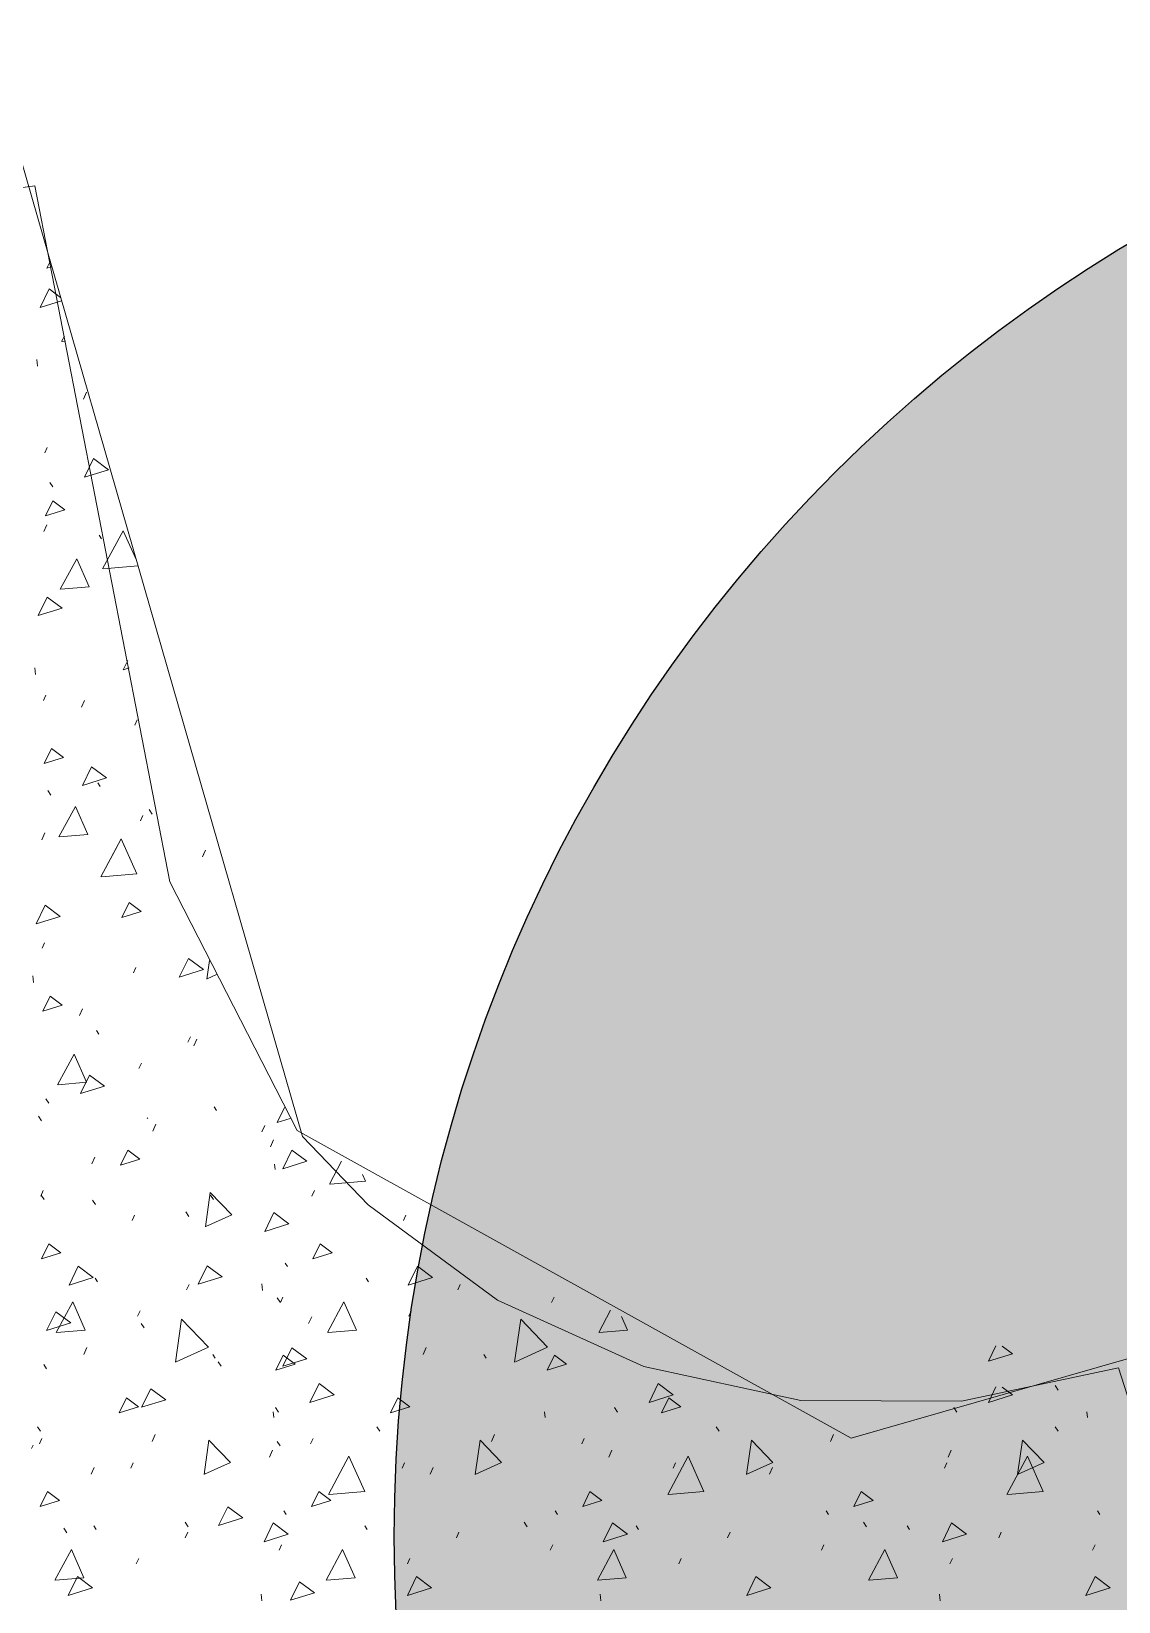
# Model space of a CAD drawing. Header units: metres. Extents: x -703672 to 3951284, y -4124475 to 4104628.
# Drawn here: x 327540.8 to 327553.62, y 4104399.75 to 4104418.26 of the extents above; entities that cross this region are included whole.
import ezdxf

# ---------------------------------------------------------------- set-up
doc = ezdxf.new("R2010")
doc.units = ezdxf.units.M
doc.header["$MEASUREMENT"] = 0
for name, color, linetype, lineweight in [('C-ANNO-TEXT', 7, 'Continuous', 25), ('V-ANNO-PATT', 9, 'Continuous', 0), ('V-ROAD-ASPH', 9, 'Continuous', 0), ('V-SITE-WALK', 7, 'Continuous', 0)]:
    doc.layers.add(name, color=color, linetype=linetype, lineweight=lineweight)

msp = doc.modelspace()

# ---------------------------------------------------------------- hatches: boundary and pattern name
at = {"layer": 'C-ANNO-TEXT', "lineweight": -2, "ltscale": 0.6}
h = msp.add_hatch(color=2, dxfattribs=at)
h.dxf.hatch_style = 1
h.paths.add_polyline_path([(327545.0776001014, 4104400.517321105, 1), (327580.5584116965, 4104400.517321105, 1)])

# ---------------------------------------------------------------- linework, layer by layer
at = {"layer": 'C-ANNO-TEXT', "color": 0, "lineweight": -2, "ltscale": 0.6}
msp.add_circle((327562.818005899, 4104400.517321105), 17.74040579756475, dxfattribs=at)
at = {"layer": 'V-ANNO-PATT'}
for p, q in [((327540.8630491593, 4104414.390481499, 9.297312268041523), (327540.8714381933, 4104414.311508516, 9.309806750907804)), ((327541.4133039408, 4104413.924649624, 9.391798881171034), (327541.4492773361, 4104414.003721447, 9.381130624226572)), ((327540.9580437131, 4104413.289837804, 9.075549291764716), (327540.9867573001, 4104413.353390713, 9.069294875538574)), ((327541.0177758154, 4104412.94188571, 9.526532842324244), (327541.0530094369, 4104412.889204108, 9.536097922069544)), ((327540.9468467773, 4104412.363376488, 9.612564998748326), (327540.9829200866, 4104412.442448311, 9.601900889104783)), ((327541.5974281041, 4104412.320417624, 9.219920098605947), (327541.6255703746, 4104412.278075498, 9.226235684602898)), ((327540.839897587, 4104410.757823132, 9.855064254244333), (327540.8482866209, 4104410.678850149, 9.867558737110613)), ((327540.9422915797, 4104410.370137739, 9.422124904446733), (327540.9710051666, 4104410.433690648, 9.415870488220591)), ((327541.3901523685, 4104410.291991257, 9.949550867373844), (327541.4261257638, 4104410.371063079, 9.938882610429374)), ((327542.0193775222, 4104410.080892563, 9.505484348759396), (327542.0481710266, 4104410.144445471, 9.499233564846158)), ((327541.5816759708, 4104409.400717558, 9.566495711287963), (327541.6098182413, 4104409.358375432, 9.572811297284915)), ((327540.9946242431, 4104409.309227343, 10.08428482852705), (327541.0298578645, 4104409.256545741, 10.09384990827235)), ((327542.0842595033, 4104408.953066757, 9.642585552713093), (327542.1130525792, 4104409.016540225, 9.636344198658982)), ((327542.1883714353, 4104409.085849443, 10.16819189238986), (327542.2235051428, 4104409.033167842, 10.17775282483424)), ((327540.9236952051, 4104408.73071812, 10.17031698495114), (327540.9597685143, 4104408.809789944, 10.15965287530759)), ((327542.8161781461, 4104408.528887294, 10.27991367729557), (327542.8522508255, 4104408.607860276, 10.26926474333798)), ((327540.9265394463, 4104407.450437673, 9.76870051712875), (327540.9552530333, 4104407.513990582, 9.762446100902608)), ((327540.8167460147, 4104407.125164764, 10.41281624044714), (327540.8251350487, 4104407.046191781, 10.42531072331342)), ((327542.0036253888, 4104407.161192498, 9.852059961441412), (327542.0324188932, 4104407.224745406, 9.845809177528174)), ((327541.3670007962, 4104406.659332889, 10.50730285357665), (327541.4029741915, 4104406.738404712, 10.49663459663218)), ((327541.5659238374, 4104406.481017492, 9.91307132396998), (327541.5940661079, 4104406.438675366, 9.919386909966931)), ((327542.6450241575, 4104406.342948798, 9.978540231047766), (327542.6738172335, 4104406.406422266, 9.972298876993655)), ((327542.7132459967, 4104406.299457257, 10.6185336466643), (327542.749319306, 4104406.378529079, 10.60786953702076)), ((327542.06850737, 4104406.033366692, 9.98916116539511), (327542.0973004459, 4104406.096840159, 9.982919811340999)), ((327540.9714726708, 4104405.676568975, 10.64203681472986), (327541.0067062923, 4104405.623887373, 10.65160189447516)), ((327540.8822893237, 4104405.470033798, 10.69437772176767), (327540.917641364, 4104405.416985971, 10.70048520143897)), ((327542.165219863, 4104405.453191075, 10.72594387859266), (327542.1722992601, 4104405.4425758, 10.72787039422841)), ((327542.9532358, 4104405.581902716, 10.08307336034687), (327542.9813780706, 4104405.539560591, 10.08938894634382)), ((327542.2325822616, 4104405.297056082, 10.74668041149195), (327542.2683735377, 4104405.376578058, 10.73985327842811)), ((327543.5166594145, 4104405.286873934, 10.80762044737834), (327543.5502351964, 4104405.360380524, 10.79770861684868)), ((327543.6169336792, 4104405.11243372, 10.80101342190767), (327543.65272521, 4104405.192055224, 10.79417657620549)), ((327541.5125368763, 4104404.909199832, 10.76567389198415), (327541.5483281524, 4104404.988721808, 10.75884675892031)), ((327543.6670039728, 4104404.90514368, 10.19601360319745), (327543.6737741831, 4104404.841670213, 10.2038713364921)), ((327540.910787313, 4104404.530737607, 10.11527612981077), (327540.9395009, 4104404.594290516, 10.10902171358462)), ((327544.107487187, 4104404.530737607, 10.2605686458149), (327544.1362007741, 4104404.594290516, 10.25431422958876)), ((327542.620807855, 4104404.343588575, 10.84997242917018), (327542.6561598953, 4104404.290540747, 10.85607990884147)), ((327541.9878732554, 4104404.241492432, 10.19863557412343), (327542.01666676, 4104404.30504534, 10.19238479021019)), ((327545.1845731295, 4104404.241492432, 10.34392809012756), (327545.213366634, 4104404.30504534, 10.33767730621432)), ((327543.7918671043, 4104403.740854393, 10.34017824410655), (327543.8200892922, 4104403.698512268, 10.34649746241639)), ((327541.550171704, 4104403.561317427, 10.259646936652), (327541.5783139745, 4104403.518975302, 10.26596252264895)), ((327542.6292720242, 4104403.423248732, 10.32511584372978), (327542.6580651001, 4104403.4867222, 10.31887448967567)), ((327543.5160294814, 4104403.495719086, 10.95624787724358), (327543.5247229114, 4104403.41619711, 10.96424159151749)), ((327544.746871578, 4104403.561317427, 10.40493945265613), (327544.7750138486, 4104403.518975302, 10.41125503865307)), ((327545.8259718983, 4104403.423248732, 10.47040835973391), (327545.8547649742, 4104403.4867222, 10.4641670056798)), ((327543.7355740654, 4104403.275885425, 10.39292666302495), (327543.7643675698, 4104403.339438334, 10.38667587911171)), ((327546.9322739394, 4104403.275885425, 10.53821917902908), (327546.9610674438, 4104403.339438334, 10.53196839511584)), ((327542.0527552367, 4104403.113666626, 10.33573677807713), (327542.0815483125, 4104403.177140093, 10.32949542402302)), ((327544.0683387499, 4104403.026648902, 11.01653895781985), (327544.1040303151, 4104403.106270406, 11.00969949058686)), ((327545.2494551107, 4104403.113666626, 10.48102929408126), (327545.2782481866, 4104403.177140093, 10.47478794002715)), ((327541.4180222162, 4104402.664271533, 10.98242424297296), (327541.453813747, 4104402.743893037, 10.97558739727078)), ((327542.9374836668, 4104402.662202651, 10.42964897302889), (327542.9656259372, 4104402.619860526, 10.43596455902583)), ((327545.4166474952, 4104402.664271533, 11.08728547533882), (327545.452439026, 4104402.743893037, 11.08044862963663)), ((327546.1341835408, 4104402.662202651, 10.57494148903302), (327546.1623258113, 4104402.619860526, 10.58125707502997)), ((327552.8688039017, 4104402.295935685, 11.36593001569427), (327552.904155942, 4104402.242887858, 11.37203749536556)), ((327543.6512518394, 4104401.985443614, 10.54258921587947), (327543.6580220496, 4104401.921970147, 10.55044694917412)), ((327543.6763400926, 4104402.037053138, 11.10289823678013), (327543.7117920985, 4104401.984005311, 11.10900833798223)), ((327546.8479517135, 4104401.985443614, 10.68788173188359), (327546.8547219237, 4104401.921970147, 10.69573946517825)), ((327547.6749653716, 4104402.037053138, 11.20775946914598), (327547.7104173775, 4104401.984005311, 11.21386957034809)), ((327551.6735906506, 4104402.037053138, 11.31262070151185), (327551.7090426565, 4104401.984005311, 11.31873080271394)), ((327553.2413514616, 4104401.985443614, 10.97846676389186), (327553.2481216718, 4104401.921970147, 10.98632449718651)), ((327540.8729280647, 4104401.81212239, 11.0513463185967), (327540.908280105, 4104401.759074562, 11.05745379826799)), ((327544.8715533437, 4104401.81212239, 11.15620755096256), (327544.906905384, 4104401.759074562, 11.16231503063385)), ((327548.8701786227, 4104401.81212239, 11.26106878332841), (327548.905530663, 4104401.759074562, 11.26717626299971)), ((327552.8688039017, 4104401.81212239, 11.36593001569427), (327552.904155942, 4104401.759074562, 11.37203749536556)), ((327540.8950351796, 4104401.611037542, 10.46185174249278), (327540.9237487665, 4104401.674590451, 10.45559732626664)), ((327542.2232210026, 4104401.639144673, 11.10364900832098), (327542.2590122787, 4104401.718666649, 11.09682187525713)), ((327544.0917350537, 4104401.611037542, 10.60714425849692), (327544.1204486406, 4104401.674590451, 10.60088984227077)), ((327546.2218462816, 4104401.639144673, 11.20851024068683), (327546.2576375577, 4104401.718666649, 11.20168310762299)), ((327547.2884349278, 4104401.611037542, 10.75243677450105), (327547.3171485146, 4104401.674590451, 10.74618235827491)), ((327550.2204715605, 4104401.639144673, 11.31337147305269), (327550.2562628367, 4104401.718666649, 11.30654433998885)), ((327541.9721211221, 4104401.321792366, 10.54521118680545), (327542.0009146265, 4104401.385345275, 10.53896040289221)), ((327543.6075724202, 4104401.45452231, 11.1579820187367), (327543.643363951, 4104401.534143814, 11.15114517303451)), ((327545.1688209961, 4104401.321792366, 10.69050370280958), (327545.1976145006, 4104401.385345275, 10.68425291889634)), ((327547.6061976991, 4104401.45452231, 11.26284325110255), (327547.64198923, 4104401.534143814, 11.25600640540037)), ((327548.3655208701, 4104401.321792366, 10.83579621881371), (327548.3943143746, 4104401.385345275, 10.82954543490047)), ((327551.5622207442, 4104401.321792366, 10.98108873481784), (327551.5910142487, 4104401.385345275, 10.9748379509046)), ((327551.6048229781, 4104401.45452231, 11.36770448346841), (327551.640614509, 4104401.534143814, 11.36086763776623)), ((327541.5031756172, 4104401.251288422, 11.12264248881318), (327541.5389668934, 4104401.330810398, 11.11581535574933)), ((327545.5018008962, 4104401.251288422, 11.22750372117903), (327545.5375921724, 4104401.330810398, 11.2206765881152)), ((327549.5004261752, 4104401.251288422, 11.3323649535449), (327549.5362174514, 4104401.330810398, 11.32553782048105)), ((327543.7761149709, 4104400.821154328, 10.68675385678857), (327543.804337159, 4104400.778812203, 10.69307307509841)), ((327546.9728148449, 4104400.821154328, 10.8320463727927), (327547.001037033, 4104400.778812203, 10.83836559110254)), ((327550.1695147189, 4104400.821154328, 10.97733888879683), (327550.197736907, 4104400.778812203, 10.98365810710668)), ((327553.366214593, 4104400.821154328, 11.12263140480096), (327553.3944367811, 4104400.778812203, 11.1289506231108)), ((327541.5344195706, 4104400.641617361, 10.60622254933401), (327541.5625618412, 4104400.599275236, 10.61253813533096)), ((327542.6114465959, 4104400.685677165, 11.20694102599921), (327542.6467986363, 4104400.632629338, 11.2130485056705)), ((327544.7311194447, 4104400.641617361, 10.75151506533815), (327544.7592617152, 4104400.599275236, 10.75783065133509)), ((327546.6100718749, 4104400.685677165, 11.31180225836506), (327546.6454239153, 4104400.632629338, 11.31790973803636)), ((327547.9278193188, 4104400.641617361, 10.89680758134227), (327547.9559615893, 4104400.599275236, 10.90312316733922)), ((327550.6086971539, 4104400.685677165, 11.41666349073093), (327550.6440491943, 4104400.632629338, 11.42277097040222)), ((327551.1245191928, 4104400.641617361, 11.04210009734641), (327551.1526614634, 4104400.599275236, 11.04841568334335)), ((327542.6135198908, 4104400.503548667, 10.6716914564118), (327542.6423129667, 4104400.567022135, 10.66545010235769)), ((327545.8102197649, 4104400.503548667, 10.81698397241593), (327545.8390128408, 4104400.567022135, 10.81074261836181)), ((327549.0069196389, 4104400.503548667, 10.96227648842006), (327549.0357127148, 4104400.567022135, 10.95603513436595)), ((327552.203619513, 4104400.503548667, 11.10756900442419), (327552.2324125888, 4104400.567022135, 11.10132765037008)), ((327542.0370031032, 4104400.193966561, 10.68231239075914), (327542.0657961791, 4104400.257440028, 10.67607103670503)), ((327543.7198219319, 4104400.356185359, 10.73950227570697), (327543.7486154364, 4104400.419738268, 10.73325149179373)), ((327545.2337029773, 4104400.193966561, 10.82760490676328), (327545.2624960532, 4104400.257440028, 10.82136355270917)), ((327546.916521806, 4104400.356185359, 10.8847947917111), (327546.9453153104, 4104400.419738268, 10.87854400779786)), ((327548.4304028513, 4104400.193966561, 10.9728974227674), (327548.4591959272, 4104400.257440028, 10.96665606871329)), ((327550.11322168, 4104400.356185359, 11.03008730771523), (327550.1420151845, 4104400.419738268, 11.02383652380199)), ((327551.6271027254, 4104400.193966561, 11.11818993877154), (327551.6558958013, 4104400.257440028, 11.11194858471742)), ((327553.3099215541, 4104400.356185359, 11.17537982371936), (327553.3387150585, 4104400.419738268, 11.16912903980612)), ((327543.5066682223, 4104399.837807676, 11.3132164740726), (327543.5153616524, 4104399.7582857, 11.32121018834651)), ((327547.5052935013, 4104399.837807676, 11.41807770643846), (327547.5139869314, 4104399.7582857, 11.42607142071238)), ((327551.5039187803, 4104399.837807676, 11.52293893880432), (327551.5126122104, 4104399.7582857, 11.53093265307823))]:
    msp.add_line(p, q, dxfattribs=at)
at = {"layer": 'V-ANNO-PATT', "linetype": 'Continuous'}
for p, q in [((327540.8630491593, 4104414.390481499, 9.297312268041523), (327540.8714381933, 4104414.311508516, 9.309806750907804)), ((327541.4133039408, 4104413.924649624, 9.391798881171034), (327541.4492773361, 4104414.003721447, 9.381130624226572)), ((327541.0177758154, 4104412.94188571, 9.526532842324244), (327541.0530094369, 4104412.889204108, 9.536097922069544)), ((327540.9468467773, 4104412.363376488, 9.612564998748326), (327540.9829200866, 4104412.442448311, 9.601900889104783)), ((327540.839897587, 4104410.757823132, 9.855064254244333), (327540.8482866209, 4104410.678850149, 9.867558737110613)), ((327541.3901523685, 4104410.291991257, 9.949550867373844), (327541.4261257638, 4104410.371063079, 9.938882610429374)), ((327540.9946242431, 4104409.309227343, 10.08428482852705), (327541.0298578645, 4104409.256545741, 10.09384990827235)), ((327542.1883714353, 4104409.085849443, 10.16819189238986), (327542.2235051428, 4104409.033167842, 10.17775282483424)), ((327540.9236952051, 4104408.73071812, 10.17031698495114), (327540.9597685143, 4104408.809789944, 10.15965287530759)), ((327542.8287161716, 4104408.556336468, 10.27621235519634), (327542.8522508255, 4104408.607860276, 10.26926474333798)), ((327542.8161781461, 4104408.528887294, 10.27991367729557), (327542.8287161716, 4104408.556336468, 10.27621235519634)), ((327540.8167460147, 4104407.125164764, 10.41281624044714), (327540.8251350487, 4104407.046191781, 10.42531072331342)), ((327541.3670007962, 4104406.659332889, 10.50730285357665), (327541.4029741915, 4104406.738404712, 10.49663459663218)), ((327542.7132459967, 4104406.299457257, 10.6185336466643), (327542.749319306, 4104406.378529079, 10.60786953702076)), ((327540.9714726708, 4104405.676568975, 10.64203681472986), (327541.0067062923, 4104405.623887373, 10.65160189447516)), ((327540.8822893237, 4104405.470033798, 10.69437772176767), (327540.917641364, 4104405.416985971, 10.70048520143897)), ((327542.165219863, 4104405.453191075, 10.72594387859266), (327542.1722992601, 4104405.4425758, 10.72787039422841)), ((327542.2325822616, 4104405.297056082, 10.74668041149195), (327542.2683735377, 4104405.376578058, 10.73985327842811)), ((327543.5166594145, 4104405.286873934, 10.80762044737834), (327543.5502351964, 4104405.360380524, 10.79770861684868)), ((327543.6169336792, 4104405.11243372, 10.80101342190767), (327543.65272521, 4104405.192055224, 10.79417657620549)), ((327541.5125368763, 4104404.909199832, 10.76567389198415), (327541.5483281524, 4104404.988721808, 10.75884675892031)), ((327540.9147012606, 4104404.542121063, 10.25578386211784), (327540.9495562619, 4104404.489840808, 10.26815494747677)), ((327542.9107753798, 4104404.542121063, 10.25578386211784), (327542.9456303811, 4104404.489840808, 10.26815494747677)), ((327541.5195722058, 4104404.48163397, 10.25578386211784), (327541.5544272071, 4104404.429353714, 10.26815494747677)), ((327541.5195722058, 4104404.48163397, 10.25578386211784), (327541.5544272071, 4104404.429353714, 10.26815494747677)), ((327542.620807855, 4104404.343588575, 10.84997242917018), (327542.6561598953, 4104404.290540747, 10.85607990884147)), ((327543.5160294814, 4104403.495719086, 10.95624787724358), (327543.5247229114, 4104403.41619711, 10.96424159151749)), ((327543.6971076086, 4104403.332379173, 10.25578386211784), (327543.7319626099, 4104403.280098917, 10.26815494747677)), ((327542.0941996037, 4104403.029943701, 10.25578386211784), (327542.1290546051, 4104402.977663445, 10.26815494747677)), ((327544.0683387499, 4104403.026648902, 11.01653895781985), (327544.1040303151, 4104403.106270406, 11.00969949058686)), ((327541.4180222162, 4104402.664271533, 10.98242424297296), (327541.453813747, 4104402.743893037, 10.97558739727078)), ((327545.4166474952, 4104402.664271533, 11.08728547533882), (327545.452439026, 4104402.743893037, 11.08044862963663)), ((327540.9449448078, 4104402.546046944, 10.25578386211784), (327540.9797998092, 4104402.493766688, 10.26815494747677)), ((327543.0015060216, 4104402.576290492, 10.25578386211784), (327543.0363610229, 4104402.524010236, 10.26815494747677)), ((327552.8688039017, 4104402.295935685, 11.36593001569427), (327552.904155942, 4104402.242887858, 11.37203749536556)), ((327543.6763400926, 4104402.037053138, 11.10289823678013), (327543.7117920985, 4104401.984005311, 11.10900833798223)), ((327547.6749653716, 4104402.037053138, 11.20775946914598), (327547.7104173775, 4104401.984005311, 11.21386957034809)), ((327551.6735906506, 4104402.037053138, 11.31262070151185), (327551.7090426565, 4104401.984005311, 11.31873080271394)), ((327540.8729280647, 4104401.81212239, 11.0513463185967), (327540.908280105, 4104401.759074562, 11.05745379826799)), ((327544.8715533437, 4104401.81212239, 11.15620755096256), (327544.906905384, 4104401.759074562, 11.16231503063385)), ((327548.8701786227, 4104401.81212239, 11.26106878332841), (327548.905530663, 4104401.759074562, 11.26717626299971)), ((327552.8688039017, 4104401.81212239, 11.36593001569427), (327552.904155942, 4104401.759074562, 11.37203749536556)), ((327540.802231829, 4104401.554143321, 10.04744055199114), (327540.8204659928, 4104401.593376476, 10.04067622873492)), ((327542.2232210026, 4104401.639144673, 11.10364900832098), (327542.2590122787, 4104401.718666649, 11.09682187525713)), ((327543.6971076086, 4104401.638740526, 10.25578386211784), (327543.7319626099, 4104401.58646027, 10.26815494747677)), ((327546.2218462816, 4104401.639144673, 11.20851024068683), (327546.2576375577, 4104401.718666649, 11.20168310762299)), ((327550.2204715605, 4104401.639144673, 11.31337147305269), (327550.2562628367, 4104401.718666649, 11.30654433998885)), ((327543.6075724202, 4104401.45452231, 11.1579820187367), (327543.643363951, 4104401.534143814, 11.15114517303451)), ((327547.6061976991, 4104401.45452231, 11.26284325110255), (327547.64198923, 4104401.534143814, 11.25600640540037)), ((327551.6048229781, 4104401.45452231, 11.36770448346841), (327551.640614509, 4104401.534143814, 11.36086763776623)), ((327541.5031756172, 4104401.251288422, 11.12264248881318), (327541.5389668934, 4104401.330810398, 11.11581535574933)), ((327545.5018008962, 4104401.251288422, 11.22750372117903), (327545.5375921724, 4104401.330810398, 11.2206765881152)), ((327549.5004261752, 4104401.251288422, 11.3323649535449), (327549.5362174514, 4104401.330810398, 11.32553782048105)), ((327541.1818360857, 4104400.614471936, 10.25578386211784), (327541.2166910871, 4104400.56219168, 10.26815494747677)), ((327542.6114465959, 4104400.685677165, 11.20694102599921), (327542.6467986363, 4104400.632629338, 11.2130485056705)), ((327546.6100718749, 4104400.685677165, 11.31180225836506), (327546.6454239153, 4104400.632629338, 11.31790973803636)), ((327550.6086971539, 4104400.685677165, 11.41666349073093), (327550.6440491943, 4104400.632629338, 11.42277097040222)), ((327543.5066682223, 4104399.837807676, 11.3132164740726), (327543.5153616524, 4104399.7582857, 11.32121018834651)), ((327547.5052935013, 4104399.837807676, 11.41807770643846), (327547.5139869314, 4104399.7582857, 11.42607142071238)), ((327551.5039187803, 4104399.837807676, 11.52293893880432), (327551.5126122104, 4104399.7582857, 11.53093265307823))]:
    msp.add_line(p, q, dxfattribs=at)
at = {"layer": 'V-ANNO-PATT', "extrusion": (0.03801020929978565, 0.0778172735968172, 0.9962427896446453), "elevation": 331853.1072581119, "flags": 128}
msp.add_lwpolyline([(1507100.117777798, -3817333.124996982), (1507100.117777798, -3817333.209958558)], dxfattribs=at)
at = {"layer": 'V-ANNO-PATT', "extrusion": (-0.007816400343343223, -0.002423662386758385, 0.9999665143125083), "elevation": -12499.09160545275, "flags": 128}
msp.add_lwpolyline([(327531.0959084837, 4104397.245360198), (327531.0469143474, 4104397.230168901)], dxfattribs=at)
at = {"layer": 'V-ANNO-PATT', "extrusion": (-0.04099183039428259, 0.1518875402048016, 0.987547388721909), "elevation": 609992.0877825697, "flags": 128}
msp.add_lwpolyline([(-1385674.699634595, -3829010.426897732), (-1385674.860890761, -3829010.612969487), (-1385674.964977954, -3829010.478999437)], dxfattribs=at)
at = {"layer": 'V-ANNO-PATT', "linetype": 'Continuous', "extrusion": (-0.04099183039428259, 0.1518875402048016, 0.987547388721909), "elevation": 609992.0877825697, "flags": 128}
msp.add_lwpolyline([(-1385674.699634595, -3829010.426897732), (-1385674.860890761, -3829010.612969487), (-1385674.964977954, -3829010.478999437)], dxfattribs=at)
at = {"layer": 'V-ANNO-PATT', "extrusion": (0.005436588642172746, 0.001677717347905898, 0.999983814253229), "elevation": 8675.957762724556, "flags": 128}
msp.add_lwpolyline([(327536.26545246, 4104406.303388337), (327536.0110598441, 4104406.224884698)], dxfattribs=at)
at = {"layer": 'V-ANNO-PATT', "linetype": 'Continuous', "extrusion": (0.005436588642172746, 0.001677717347905898, 0.999983814253229), "elevation": 8675.957762724556, "flags": 128}
msp.add_lwpolyline([(327536.26545246, 4104406.303388337), (327536.0110598441, 4104406.224884698)], dxfattribs=at)
at = {"layer": 'V-ANNO-PATT', "extrusion": (0.03929434228234312, 0.07301549663858999, 0.9965564168250679), "elevation": 312565.2826489814, "flags": 128}
msp.add_lwpolyline([(1656643.400885004, -3756506.09227268), (1656643.400885003, -3756506.166722686)], dxfattribs=at)
at = {"layer": 'V-ANNO-PATT', "extrusion": (-0.03512629194772671, -0.002968341590252583, 0.9993784731332804), "elevation": -23679.68784405711, "flags": 128}
msp.add_lwpolyline([(-4062257.165071657, 671571.6572706334), (-4062257.165071656, 671571.6170015074)], dxfattribs=at)
at = {"layer": 'V-ANNO-PATT', "extrusion": (-0.04099183018763804, 0.1518875401006191, 0.9875473887465102), "flags": 128}
for points, elevation in [([(-1385674.679352677, -3829008.333927982), (-1385674.840705306, -3829008.519973378), (-1385674.976909003, -3829008.344666352), (-1385674.679352677, -3829008.333927982)], 609992.0874226461), ([(-1385673.71047404, -3829004.788634728), (-1385673.871826669, -3829004.974680122), (-1385674.008030367, -3829004.799373097), (-1385673.71047404, -3829004.788634728)], 609992.0874226457), ([(-1385672.741595404, -3829001.24334147), (-1385672.902948033, -3829001.429386866), (-1385673.03915173, -3829001.254079841), (-1385672.741595404, -3829001.24334147)], 609992.087422645)]:
    msp.add_lwpolyline(points, dxfattribs=dict(at, elevation=elevation))
at = {"layer": 'V-ANNO-PATT', "linetype": 'Continuous', "extrusion": (-0.04099183018763804, 0.1518875401006191, 0.9875473887465102), "flags": 128}
for points, elevation in [([(-1385674.679352677, -3829008.333927982), (-1385674.840705306, -3829008.519973378), (-1385674.976909003, -3829008.344666352), (-1385674.679352677, -3829008.333927982)], 609992.0874226461), ([(-1385673.71047404, -3829004.788634728), (-1385673.871826669, -3829004.974680122), (-1385674.008030367, -3829004.799373097), (-1385673.71047404, -3829004.788634728)], 609992.0874226457), ([(-1385672.741595404, -3829001.24334147), (-1385672.902948033, -3829001.429386866), (-1385673.03915173, -3829001.254079841), (-1385672.741595404, -3829001.24334147)], 609992.087422645)]:
    msp.add_lwpolyline(points, dxfattribs=dict(at, elevation=elevation))
at = {"layer": 'V-ANNO-PATT', "extrusion": (-0.04508672862065945, 0.1179949257400242, 0.991990113056523), "elevation": 469541.1939084806, "flags": 128}
msp.add_lwpolyline([(-1770983.263822515, -3687361.496498142), (-1770983.40724085, -3687361.63157449), (-1770983.501522116, -3687361.481066008), (-1770983.263822515, -3687361.496498142)], dxfattribs=at)
at = {"layer": 'V-ANNO-PATT', "extrusion": (-0.04099183026707818, 0.1518875399108092, 0.987547388772406), "elevation": 609992.0866175684, "flags": 128}
msp.add_lwpolyline([(-1385674.60897436, -3829007.221903276), (-1385674.959658541, -3829007.595470516), (-1385675.018612291, -3829007.21447433)], dxfattribs=at)
at = {"layer": 'V-ANNO-PATT', "linetype": 'Continuous', "extrusion": (-0.04099183026707818, 0.1518875399108092, 0.987547388772406), "elevation": 609992.0866175684, "flags": 128}
msp.add_lwpolyline([(-1385674.60897436, -3829007.221903276), (-1385674.959658541, -3829007.595470516), (-1385675.018612291, -3829007.21447433)], dxfattribs=at)
at = {"layer": 'V-ANNO-PATT', "extrusion": (-0.04508672873400486, 0.1179949262568667, 0.9919901129898941), "elevation": 469541.1959926899, "flags": 128}
msp.add_lwpolyline([(-1770983.113484324, -3687360.618964587), (-1770983.422709262, -3687360.888037699), (-1770983.441939244, -3687360.522880209), (-1770983.120128459, -3687360.616405314)], dxfattribs=at)
at = {"layer": 'V-ANNO-PATT', "extrusion": (-0.02836317597463581, -0.002385083217938728, 0.9995948387355127), "elevation": -19069.78017365378, "flags": 128}
msp.add_lwpolyline([(-4062530.353642722, 670048.3536008698), (-4062530.353642723, 670047.944643189)], dxfattribs=at)
at = {"layer": 'V-ANNO-PATT', "linetype": 'Continuous', "extrusion": (-0.02836317597463581, -0.002385083217938728, 0.9995948387355127), "elevation": -19069.78017365378, "flags": 128}
msp.add_lwpolyline([(-4062530.353642722, 670048.3536008698), (-4062530.353642723, 670047.944643189)], dxfattribs=at)
at = {"layer": 'V-ANNO-PATT', "extrusion": (-0.04099183018437137, 0.1518875401048814, 0.9875473887459901), "flags": 128}
for points, elevation in [([(-1385673.726402922, -3829006.883234172), (-1385673.887659089, -3829007.069305929), (-1385674.023862786, -3829006.893998905), (-1385673.726402922, -3829006.883234172)], 609992.0874412098), ([(-1385672.757524285, -3829003.337940915), (-1385672.918780452, -3829003.524012673), (-1385673.054984149, -3829003.348705647), (-1385672.757524285, -3829003.337940915)], 609992.0874412092), ([(-1385674.223195876, -3829002.27931528), (-1385674.384452041, -3829002.465387036), (-1385674.52065574, -3829002.29008001), (-1385674.223195876, -3829002.27931528)], 609992.0874412096)]:
    msp.add_lwpolyline(points, dxfattribs=dict(at, elevation=elevation))
at = {"layer": 'V-ANNO-PATT', "linetype": 'Continuous', "extrusion": (-0.04099183018437137, 0.1518875401048814, 0.9875473887459901), "flags": 128}
for points, elevation in [([(-1385673.726402922, -3829006.883234172), (-1385673.887659089, -3829007.069305929), (-1385674.023862786, -3829006.893998905), (-1385673.726402922, -3829006.883234172)], 609992.0874412098), ([(-1385672.757524285, -3829003.337940915), (-1385672.918780452, -3829003.524012673), (-1385673.054984149, -3829003.348705647), (-1385672.757524285, -3829003.337940915)], 609992.0874412092), ([(-1385674.223195876, -3829002.27931528), (-1385674.384452041, -3829002.465387036), (-1385674.52065574, -3829002.29008001), (-1385674.223195876, -3829002.27931528)], 609992.0874412096)]:
    msp.add_lwpolyline(points, dxfattribs=dict(at, elevation=elevation))
at = {"layer": 'V-ANNO-PATT', "extrusion": (0.03799649364031383, 0.07786142742053105, 0.9962398629803362), "elevation": 332030.1076848835, "flags": 128}
msp.add_lwpolyline([(1505695.008857389, -3817867.16671031), (1505695.008857389, -3817867.289287429)], dxfattribs=at)
at = {"layer": 'V-ANNO-PATT', "extrusion": (-0.007804096681561404, -0.002420697659192608, 0.9999666175917212), "elevation": -12482.28466418141, "flags": 128}
msp.add_lwpolyline([(327532.0520776232, 4104392.565087723), (327531.981427923, 4104392.543174122)], dxfattribs=at)
at = {"layer": 'V-ANNO-PATT', "extrusion": (-0.0450867284281261, 0.1179949261525321, 0.991990113016207), "elevation": 469541.1956646457, "flags": 128}
msp.add_lwpolyline([(-1770982.197332717, -3687358.757168441), (-1770982.340751053, -3687358.892244789), (-1770982.435032319, -3687358.741736305), (-1770982.197332717, -3687358.757168441)], dxfattribs=at)
at = {"layer": 'V-ANNO-PATT', "extrusion": (-0.04508672822587408, 0.1179949262013401, 0.9919901130195939), "elevation": 469541.1959312195, "flags": 128}
msp.add_lwpolyline([(-1770982.043235195, -3687357.881671885), (-1770982.352460132, -3687358.150744999), (-1770982.371690116, -3687357.785587508), (-1770982.04987933, -3687357.879112612)], dxfattribs=at)
at = {"layer": 'V-ANNO-PATT', "extrusion": (-0.04099183020201657, 0.1518875398766092, 0.9875473887803667), "elevation": 609992.0864985088, "flags": 128}
msp.add_lwpolyline([(-1385673.638767246, -3829003.677109737), (-1385673.989451426, -3829004.050676982), (-1385674.059346166, -3829003.598973245), (-1385673.647352425, -3829003.67476353)], dxfattribs=at)
at = {"layer": 'V-ANNO-PATT', "linetype": 'Continuous', "extrusion": (-0.04099183019537726, 0.1518875398774665, 0.9875473887805104), "elevation": 609992.0865042014, "flags": 128}
msp.add_lwpolyline([(-1385673.845754788, -3829003.897836168), (-1385673.989287945, -3829004.05073524), (-1385674.020329152, -3829003.850127457)], dxfattribs=at)
at = {"layer": 'V-ANNO-PATT', "linetype": 'Continuous', "extrusion": (0.05463443916145578, 0.1008532020478174, 0.9934000753443777), "elevation": 431847.9701113208, "flags": 128}
msp.add_lwpolyline([(1667018.035433394, -3740054.697238489), (1667018.035433395, -3740054.999903301)], dxfattribs=at)
at = {"layer": 'V-ANNO-PATT', "linetype": 'Continuous', "extrusion": (-0.04099183020076002, 0.1518875398788168, 0.9875473887800793), "elevation": 609992.0865079807, "flags": 128}
msp.add_lwpolyline([(-1385674.02044856, -3829003.850083648), (-1385674.059302093, -3829003.598987695), (-1385673.647308353, -3829003.674777979)], dxfattribs=at)
at = {"layer": 'V-ANNO-PATT', "extrusion": (-0.04508672810209444, 0.11799492566906, 0.9919901130885331), "elevation": 469541.193787068, "flags": 128}
msp.add_lwpolyline([(-1770982.399402412, -3687356.720673414), (-1770982.542746094, -3687356.855778518), (-1770982.637027359, -3687356.705270034), (-1770982.399402412, -3687356.720673414)], dxfattribs=at)
at = {"layer": 'V-ANNO-PATT', "extrusion": (0.01585328366703199, 0.1093736107870904, 0.9938742811142498), "elevation": 454116.292677721, "flags": 128}
msp.add_lwpolyline([(264609.9361395956, -4083772.992004275), (264609.9361395955, -4083773.213668663)], dxfattribs=at)
at = {"layer": 'V-ANNO-PATT', "extrusion": (0.007590965828402521, 0.003487260269360783, 0.9999651075180603), "elevation": 16809.40216834129, "flags": 128}
msp.add_lwpolyline([(327533.4704155389, 4104373.478864253), (327533.3609424611, 4104373.428574502)], dxfattribs=at)
at = {"layer": 'V-ANNO-PATT', "extrusion": (-0.04508672860318285, 0.1179949256834537, 0.9919901130640463), "flags": 128}
for points, elevation in [([(-1770981.15020752, -3687356.009014306), (-1770981.293625856, -3687356.144090653), (-1770981.387907122, -3687355.99358217), (-1770981.15020752, -3687356.009014306)], 469541.1936820188), ([(-1770983.07947108, -3687352.115050595), (-1770983.222889415, -3687352.250126942), (-1770983.317170681, -3687352.09961846), (-1770983.07947108, -3687352.115050595)], 469541.1936820198)]:
    msp.add_lwpolyline(points, dxfattribs=dict(at, elevation=elevation))
at = {"layer": 'V-ANNO-PATT', "extrusion": (-0.0450867284955535, 0.1179949261073382, 0.991990113018518), "elevation": 469541.1954570657, "flags": 128}
msp.add_lwpolyline([(-1770980.994771376, -3687355.133968574), (-1770981.303996314, -3687355.403041687), (-1770981.323226296, -3687355.037884195), (-1770981.001415511, -3687355.131409301)], dxfattribs=at)
at = {"layer": 'V-ANNO-PATT', "extrusion": (0.03799649349304391, 0.07786142730659935, 0.9962398629948575), "elevation": 332030.4751284943, "flags": 128}
msp.add_lwpolyline([(1505691.034282343, -3817863.122440407), (1505691.034282343, -3817863.319132047)], dxfattribs=at)
at = {"layer": 'V-ANNO-PATT', "extrusion": (-0.007804096663926782, -0.002420697647265835, 0.9999666175918878), "elevation": -12481.56879151877, "flags": 128}
msp.add_lwpolyline([(327533.9538343171, 4104387.256890272), (327533.8019619861, 4104387.209783636)], dxfattribs=at)
at = {"layer": 'V-ANNO-PATT', "extrusion": (-0.04508672822642715, 0.1179949262588244, 0.9919901130127311), "elevation": 469541.1961669765, "flags": 128}
msp.add_lwpolyline([(-1770981.339761082, -3687353.977975068), (-1770981.483104764, -3687354.113080171), (-1770981.57738603, -3687353.962571691), (-1770981.339761082, -3687353.977975068)], dxfattribs=at)
at = {"layer": 'V-ANNO-PATT', "linetype": 'Continuous', "extrusion": (-0.05558034816409941, 0.1946748328954736, 0.9792918535018441), "flags": 128}
for points, elevation in [([(-1441756.32475765, -3776912.516752061), (-1441756.489136382, -3776912.700071134), (-1441756.622356987, -3776912.522486589), (-1441756.32475765, -3776912.516752061)], 780829.4644016158), ([(-1441754.991438363, -3776911.503504965), (-1441755.155817095, -3776911.686824038), (-1441755.2890377, -3776911.509239492), (-1441754.991438363, -3776911.503504965)], 780829.2549282749), ([(-1441753.126177327, -3776911.470603043), (-1441753.290556059, -3776911.653922117), (-1441753.423776664, -3776911.476337573), (-1441753.126177327, -3776911.470603043)], 780829.2481263061), ([(-1441755.685436336, -3776910.323846783), (-1441755.849815068, -3776910.507165857), (-1441755.983035673, -3776910.329581312), (-1441755.685436336, -3776910.323846783)], 780829.0110519879), ([(-1441753.953107103, -3776910.315379692), (-1441754.117485835, -3776910.498698766), (-1441754.25070644, -3776910.321114221), (-1441753.953107103, -3776910.315379692)], 780829.0093015461), ([(-1441754.443620295, -3776908.76140427), (-1441754.607999028, -3776908.944723345), (-1441754.741219633, -3776908.767138801), (-1441754.443620295, -3776908.76140427)], 780828.6880408936), ([(-1441755.015331345, -3776907.701705784), (-1441755.179710077, -3776907.885024857), (-1441755.312930682, -3776907.707440313), (-1441755.015331345, -3776907.701705784)], 780828.4689644383)]:
    msp.add_lwpolyline(points, dxfattribs=dict(at, elevation=elevation))
at = {"layer": 'V-ANNO-PATT', "extrusion": (0.0346764261374882, 0.06487790270860218, 0.9972905309940852), "elevation": 277654.0660037147, "flags": 128}
msp.add_lwpolyline([(1645865.205034731, -3763968.507221828), (1645865.20503473, -3763968.813373192)], dxfattribs=at)
at = {"layer": 'V-ANNO-PATT', "linetype": 'Continuous', "extrusion": (0.0346764261374882, 0.06487790270860218, 0.9972905309940852), "elevation": 277654.0660037147, "flags": 128}
msp.add_lwpolyline([(1645865.205034731, -3763968.507221828), (1645865.20503473, -3763968.813373192)], dxfattribs=at)
at = {"layer": 'V-ANNO-PATT', "extrusion": (-0.02609127823935188, 0.09715977525768585, 0.9949267426658673), "elevation": 390247.7928627183, "flags": 128}
msp.add_lwpolyline([(-1380819.851352536, -3859335.094611128), (-1380819.864975865, -3859335.008364247), (-1380819.452745826, -3859335.08285857)], dxfattribs=at)
at = {"layer": 'V-ANNO-PATT', "linetype": 'Continuous', "extrusion": (-0.02609127823935188, 0.09715977525768585, 0.9949267426658673), "elevation": 390247.7928627183, "flags": 128}
msp.add_lwpolyline([(-1380819.851352536, -3859335.094611128), (-1380819.864975865, -3859335.008364247), (-1380819.452745826, -3859335.08285857)], dxfattribs=at)
at = {"layer": 'V-ANNO-PATT', "extrusion": (-0.04508672840205423, 0.1179949257945159, 0.9919901130599771), "elevation": 469541.1942037418, "flags": 128}
msp.add_lwpolyline([(-1770982.024603236, -3687352.930450488), (-1770982.223095113, -3687353.289071341), (-1770982.366058018, -3687352.95246658), (-1770982.031662127, -3687352.930303347)], dxfattribs=at)
at = {"layer": 'V-ANNO-PATT', "extrusion": (-0.02609127814429274, 0.09715977536611498, 0.9949267426577714), "flags": 128}
for points, elevation in [([(-1380818.561244516, -3859334.744319393), (-1380818.721914749, -3859334.930897328), (-1380818.858669058, -3859334.756019488), (-1380818.561244516, -3859334.744319393)], 390247.7933388911), ([(-1380816.168433376, -3859334.732644772), (-1380816.329103609, -3859334.919222708), (-1380816.465857917, -3859334.744344867), (-1380816.168433376, -3859334.732644772)], 390247.7933388907), ([(-1380820.030237899, -3859333.690308059), (-1380820.190908132, -3859333.876885995), (-1380820.327662441, -3859333.702008154), (-1380820.030237899, -3859333.690308059)], 390247.7933388908), ([(-1380817.603519485, -3859331.195996851), (-1380817.764189718, -3859331.382574787), (-1380817.900944026, -3859331.207696945), (-1380817.603519485, -3859331.195996851)], 390247.7933388904), ([(-1380821.465324008, -3859330.153660138), (-1380821.625994241, -3859330.340238072), (-1380821.762748549, -3859330.165360231), (-1380821.465324008, -3859330.153660138)], 390247.7933388905), ([(-1380825.327128531, -3859329.111323423), (-1380825.487798764, -3859329.297901358), (-1380825.624553073, -3859329.123023519), (-1380825.327128531, -3859329.111323423)], 390247.7933388905), ([(-1380815.210708344, -3859331.184322229), (-1380815.371378577, -3859331.370900165), (-1380815.508132886, -3859331.196022326), (-1380815.210708344, -3859331.184322229)], 390247.7933388903), ([(-1380819.072512868, -3859330.141985517), (-1380819.233183101, -3859330.328563452), (-1380819.369937409, -3859330.153685612), (-1380819.072512868, -3859330.141985517)], 390247.7933388905), ([(-1380822.934317391, -3859329.099648803), (-1380823.094987624, -3859329.286226738), (-1380823.231741932, -3859329.111348897), (-1380822.934317391, -3859329.099648803)], 390247.7933388905), ([(-1380826.796121914, -3859328.05731209), (-1380826.956792147, -3859328.243890024), (-1380827.093546454, -3859328.069012184), (-1380826.796121914, -3859328.05731209)], 390247.7933388904)]:
    msp.add_lwpolyline(points, dxfattribs=dict(at, elevation=elevation))
at = {"layer": 'V-ANNO-PATT', "linetype": 'Continuous', "extrusion": (-0.02609127814429274, 0.09715977536611498, 0.9949267426577714), "flags": 128}
for points, elevation in [([(-1380818.561244516, -3859334.744319393), (-1380818.721914749, -3859334.930897328), (-1380818.858669058, -3859334.756019488), (-1380818.561244516, -3859334.744319393)], 390247.7933388911), ([(-1380816.168433376, -3859334.732644772), (-1380816.329103609, -3859334.919222708), (-1380816.465857917, -3859334.744344867), (-1380816.168433376, -3859334.732644772)], 390247.7933388907), ([(-1380820.030237899, -3859333.690308059), (-1380820.190908132, -3859333.876885995), (-1380820.327662441, -3859333.702008154), (-1380820.030237899, -3859333.690308059)], 390247.7933388908), ([(-1380817.603519485, -3859331.195996851), (-1380817.764189718, -3859331.382574787), (-1380817.900944026, -3859331.207696945), (-1380817.603519485, -3859331.195996851)], 390247.7933388904), ([(-1380821.465324008, -3859330.153660138), (-1380821.625994241, -3859330.340238072), (-1380821.762748549, -3859330.165360231), (-1380821.465324008, -3859330.153660138)], 390247.7933388905), ([(-1380825.327128531, -3859329.111323423), (-1380825.487798764, -3859329.297901358), (-1380825.624553073, -3859329.123023519), (-1380825.327128531, -3859329.111323423)], 390247.7933388905), ([(-1380815.210708344, -3859331.184322229), (-1380815.371378577, -3859331.370900165), (-1380815.508132886, -3859331.196022326), (-1380815.210708344, -3859331.184322229)], 390247.7933388903), ([(-1380819.072512868, -3859330.141985517), (-1380819.233183101, -3859330.328563452), (-1380819.369937409, -3859330.153685612), (-1380819.072512868, -3859330.141985517)], 390247.7933388905), ([(-1380822.934317391, -3859329.099648803), (-1380823.094987624, -3859329.286226738), (-1380823.231741932, -3859329.111348897), (-1380822.934317391, -3859329.099648803)], 390247.7933388905), ([(-1380826.796121914, -3859328.05731209), (-1380826.956792147, -3859328.243890024), (-1380827.093546454, -3859328.069012184), (-1380826.796121914, -3859328.05731209)], 390247.7933388904)]:
    msp.add_lwpolyline(points, dxfattribs=dict(at, elevation=elevation))
at = {"layer": 'V-ANNO-PATT', "extrusion": (-0.0450867287187263, 0.1179949256905399, 0.9919901130579518), "elevation": 469541.1936732593, "flags": 128}
msp.add_lwpolyline([(-1770980.096444855, -3687353.263796685), (-1770980.239863191, -3687353.398873031), (-1770980.334144455, -3687353.24836455), (-1770980.096444855, -3687353.263796685)], dxfattribs=at)
at = {"layer": 'V-ANNO-PATT', "extrusion": (-0.04508672847236381, 0.1179949260665786, 0.9919901130244202), "elevation": 469541.1952973671, "flags": 128}
msp.add_lwpolyline([(-1770979.937697657, -3687352.390360432), (-1770980.246922594, -3687352.659433545), (-1770980.266152576, -3687352.294276053), (-1770979.944341792, -3687352.387801158)], dxfattribs=at)
at = {"layer": 'V-ANNO-PATT', "extrusion": (-0.04508672818431297, 0.1179949256718973, 0.9919901130844588), "elevation": 469541.1937717864, "flags": 128}
msp.add_lwpolyline([(-1770982.920053031, -3687351.242131921), (-1770983.229277967, -3687351.511205035), (-1770983.248507949, -3687351.146047543), (-1770982.926697165, -3687351.239572648)], dxfattribs=at)
at = {"layer": 'V-ANNO-PATT', "extrusion": (-0.02609127822392115, 0.09715977515542626, 0.9949267426762581), "flags": 128}
for points, elevation in [([(-1380817.148287653, -3859333.521731198), (-1380817.348501884, -3859333.993352521), (-1380817.569939499, -3859333.593432601), (-1380817.15708265, -3859333.522464704)], 390247.7924480584), ([(-1380821.010092175, -3859332.47939448), (-1380821.210306406, -3859332.951015803), (-1380821.431744021, -3859332.551095881), (-1380821.018887172, -3859332.480127986)], 390247.7924480578)]:
    msp.add_lwpolyline(points, dxfattribs=dict(at, elevation=elevation))
at = {"layer": 'V-ANNO-PATT', "linetype": 'Continuous', "extrusion": (-0.02609127822392115, 0.09715977515542626, 0.9949267426762581), "flags": 128}
for points, elevation in [([(-1380817.148287653, -3859333.521731198), (-1380817.348501884, -3859333.993352521), (-1380817.569939499, -3859333.593432601), (-1380817.15708265, -3859333.522464704)], 390247.7924480584), ([(-1380821.010092175, -3859332.47939448), (-1380821.210306406, -3859332.951015803), (-1380821.431744021, -3859332.551095881), (-1380821.018887172, -3859332.480127986)], 390247.7924480578)]:
    msp.add_lwpolyline(points, dxfattribs=dict(at, elevation=elevation))
at = {"layer": 'V-ANNO-PATT', "extrusion": (0.03929434187961868, 0.07301549606117416, 0.9965564168832532), "elevation": 312566.3472752627, "flags": 128}
msp.add_lwpolyline([(1656632.288236961, -3756498.695976971), (1656632.288236961, -3756498.992716949)], dxfattribs=at)
at = {"layer": 'V-ANNO-PATT', "extrusion": (-0.0450867282213267, 0.1179949261446149, 0.9919901130265479), "elevation": 469541.1956998872, "flags": 128}
msp.add_lwpolyline([(-1770986.221402207, -3687350.173792725), (-1770986.230688089, -3687349.997463432), (-1770985.908877304, -3687350.090988534)], dxfattribs=at)
at = {"layer": 'V-ANNO-PATT', "extrusion": (-0.04508672843332041, 0.1179949258274192, 0.9919901130546422), "elevation": 469541.19432855, "flags": 128}
msp.add_lwpolyline([(-1770982.197981513, -3687351.040044189), (-1770982.341325196, -3687351.175149293), (-1770982.435606462, -3687351.024640812), (-1770982.197981513, -3687351.040044189)], dxfattribs=at)
at = {"layer": 'V-ANNO-PATT', "extrusion": (-0.04508672849515259, 0.1179949259051882, 0.9919901130425816), "flags": 128}
for points, elevation in [([(-1770985.184992304, -3687349.889347426), (-1770985.328335986, -3687350.024452528), (-1770985.422617252, -3687349.873944048), (-1770985.184992304, -3687349.889347426)], 469541.1946274923), ([(-1770986.266254062, -3687348.928640844), (-1770986.409597744, -3687349.063745947), (-1770986.50387901, -3687348.913237465), (-1770986.266254062, -3687348.928640844)], 469541.1946274926)]:
    msp.add_lwpolyline(points, dxfattribs=dict(at, elevation=elevation))
at = {"layer": 'V-ANNO-PATT', "extrusion": (0.03324790619812322, 0.06857271840147336, 0.9970919511381451), "flags": 128}
for points, elevation in [([(1495930.019853747, -3824935.915299851), (1495930.019853747, -3824936.117160891)], 292351.7477301332), ([(1495929.808776113, -3824935.48122513), (1495929.808776113, -3824935.68308617)], 292351.7145537404)]:
    msp.add_lwpolyline(points, dxfattribs=dict(at, elevation=elevation))
at = {"layer": 'V-ANNO-PATT', "linetype": 'Continuous', "extrusion": (0.03324790619812322, 0.06857271840147336, 0.9970919511381451), "flags": 128}
for points, elevation in [([(1495930.019853747, -3824935.915299851), (1495930.019853747, -3824936.117160891)], 292351.7477301332), ([(1495929.808776113, -3824935.48122513), (1495929.808776113, -3824935.68308617)], 292351.7145537404)]:
    msp.add_lwpolyline(points, dxfattribs=dict(at, elevation=elevation))
at = {"layer": 'V-ANNO-PATT', "extrusion": (-0.02609127817227375, 0.0971597754524804, 0.9949267426486036), "flags": 128}
for points, elevation in [([(-1380826.603629057, -3859331.162930157), (-1380826.698583407, -3859331.041505011), (-1380826.401062321, -3859331.029830976)], 390247.8406913951), ([(-1380826.478151449, -3859330.698041999), (-1380826.573105799, -3859330.576616854), (-1380826.275584713, -3859330.564942817)], 390247.7936842039)]:
    msp.add_lwpolyline(points, dxfattribs=dict(at, elevation=elevation))
at = {"layer": 'V-ANNO-PATT', "linetype": 'Continuous', "extrusion": (-0.02609127817227375, 0.0971597754524804, 0.9949267426486036), "flags": 128}
for points, elevation in [([(-1380826.603629057, -3859331.162930157), (-1380826.698583407, -3859331.041505011), (-1380826.401062321, -3859331.029830976)], 390247.8406913951), ([(-1380826.478151449, -3859330.698041999), (-1380826.573105799, -3859330.576616854), (-1380826.275584713, -3859330.564942817)], 390247.7936842039)]:
    msp.add_lwpolyline(points, dxfattribs=dict(at, elevation=elevation))
at = {"layer": 'V-ANNO-PATT', "extrusion": (-0.02609127814507024, 0.09715977536508635, 0.9949267426578515), "flags": 128}
for points, elevation in [([(-1380818.551836589, -3859332.649701371), (-1380818.712603368, -3859332.836253247), (-1380818.849357675, -3859332.661375407), (-1380818.551836589, -3859332.649701371)], 390247.7933344145), ([(-1380822.413641112, -3859331.607364655), (-1380822.57440789, -3859331.793916534), (-1380822.711162198, -3859331.619038693), (-1380822.413641112, -3859331.607364655)], 390247.7933344143)]:
    msp.add_lwpolyline(points, dxfattribs=dict(at, elevation=elevation))
at = {"layer": 'V-ANNO-PATT', "linetype": 'Continuous', "extrusion": (-0.02609127814507024, 0.09715977536508635, 0.9949267426578515), "flags": 128}
for points, elevation in [([(-1380818.551836589, -3859332.649701371), (-1380818.712603368, -3859332.836253247), (-1380818.849357675, -3859332.661375407), (-1380818.551836589, -3859332.649701371)], 390247.7933344145), ([(-1380822.413641112, -3859331.607364655), (-1380822.57440789, -3859331.793916534), (-1380822.711162198, -3859331.619038693), (-1380822.413641112, -3859331.607364655)], 390247.7933344143)]:
    msp.add_lwpolyline(points, dxfattribs=dict(at, elevation=elevation))
at = {"layer": 'V-ANNO-PATT', "extrusion": (-0.04508672877616224, 0.1179949265698598, 0.9919901129507482), "elevation": 469541.1972635285, "flags": 128}
msp.add_lwpolyline([(-1770980.294741281, -3687351.22841764), (-1770980.438084963, -3687351.363522741), (-1770980.532366229, -3687351.213014261), (-1770980.294741281, -3687351.22841764)], dxfattribs=at)
at = {"layer": 'V-ANNO-PATT', "extrusion": (-0.04508672858385487, 0.1179949259475968, 0.9919901130335056), "elevation": 469541.1947725007, "flags": 128}
msp.add_lwpolyline([(-1770983.282118986, -3687350.077899912), (-1770983.425462667, -3687350.213005015), (-1770983.519743933, -3687350.062496534), (-1770983.282118986, -3687350.077899912)], dxfattribs=at)
at = {"layer": 'V-ANNO-PATT', "extrusion": (-0.04508672851122873, 0.1179949260608142, 0.9919901130233396), "elevation": 469541.1952609787, "flags": 128}
msp.add_lwpolyline([(-1770980.967942812, -3687350.186488884), (-1770981.166434691, -3687350.545109736), (-1770981.309397595, -3687350.208504973), (-1770980.975001704, -3687350.186341742)], dxfattribs=at)
at = {"layer": 'V-ANNO-PATT', "extrusion": (-0.04508672862456728, 0.1179949263080125, 0.9919901129887846), "elevation": 469541.1962384558, "flags": 128}
msp.add_lwpolyline([(-1770983.954589819, -3687349.035880431), (-1770984.153081696, -3687349.394501284), (-1770984.2960446, -3687349.057896519), (-1770983.961648709, -3687349.035733289)], dxfattribs=at)
at = {"layer": 'V-ANNO-PATT', "extrusion": (-0.04508672850641374, 0.1179949260503124, 0.9919901130248076), "elevation": 469541.1952194523, "flags": 128}
msp.add_lwpolyline([(-1770986.940176669, -3687347.886035382), (-1770987.138668546, -3687348.244656235), (-1770987.28163145, -3687347.908051473), (-1770986.94723556, -3687347.885888241)], dxfattribs=at)
at = {"layer": 'V-ANNO-PATT', "extrusion": (-0.04508672830878232, 0.1179949262223377, 0.9919901130133281), "elevation": 469541.195990248, "flags": 128}
msp.add_lwpolyline([(-1770989.919065063, -3687346.739179624), (-1770990.117556939, -3687347.097800476), (-1770990.260519844, -3687346.761195713), (-1770989.926123954, -3687346.739032481)], dxfattribs=at)
at = {"layer": 'V-ANNO-PATT', "extrusion": (-0.02609127824442408, 0.09715977537077543, 0.9949267426546904), "flags": 128}
for points, elevation in [([(-1380818.485486255, -3859331.537145498), (-1380818.834993952, -3859331.911813683), (-1380818.90630881, -3859331.460331977), (-1380818.49407877, -3859331.534826298)], 390247.7933252215), ([(-1380822.347290777, -3859330.494808779), (-1380822.696798474, -3859330.869476966), (-1380822.768113332, -3859330.41799526), (-1380822.355883291, -3859330.49248958)], 390247.7933252211), ([(-1380826.209095299, -3859329.452472062), (-1380826.558602996, -3859329.827140249), (-1380826.629917854, -3859329.375658542), (-1380826.217687814, -3859329.450152864)], 390247.7933252207)]:
    msp.add_lwpolyline(points, dxfattribs=dict(at, elevation=elevation))
at = {"layer": 'V-ANNO-PATT', "linetype": 'Continuous', "extrusion": (-0.02609127824442408, 0.09715977537077543, 0.9949267426546904), "flags": 128}
for points, elevation in [([(-1380818.485486255, -3859331.537145498), (-1380818.834993952, -3859331.911813683), (-1380818.90630881, -3859331.460331977), (-1380818.49407877, -3859331.534826298)], 390247.7933252215), ([(-1380822.347290777, -3859330.494808779), (-1380822.696798474, -3859330.869476966), (-1380822.768113332, -3859330.41799526), (-1380822.355883291, -3859330.49248958)], 390247.7933252211), ([(-1380826.209095299, -3859329.452472062), (-1380826.558602996, -3859329.827140249), (-1380826.629917854, -3859329.375658542), (-1380826.217687814, -3859329.450152864)], 390247.7933252207)]:
    msp.add_lwpolyline(points, dxfattribs=dict(at, elevation=elevation))
at = {"layer": 'V-ANNO-PATT', "extrusion": (-0.04508672928646763, 0.1179949264925549, 0.9919901129367498), "elevation": 469541.1967790915, "flags": 128}
msp.add_lwpolyline([(-1770979.046762904, -3687350.516222558), (-1770979.19018124, -3687350.651298904), (-1770979.284462506, -3687350.500790423), (-1770979.046762904, -3687350.516222558)], dxfattribs=at)
at = {"layer": 'V-ANNO-PATT', "extrusion": (-0.04508672866499946, 0.1179949257612432, 0.9919901130519837), "elevation": 469541.1939810519, "flags": 128}
msp.add_lwpolyline([(-1770982.023488875, -3687349.37085979), (-1770982.166907211, -3687349.505936136), (-1770982.261188476, -3687349.355427656), (-1770982.023488875, -3687349.37085979)], dxfattribs=at)
at = {"layer": 'V-ANNO-PATT', "extrusion": (-0.04508672809765081, 0.1179949264282909, 0.9919901129984265), "elevation": 469541.1969047163, "flags": 128}
msp.add_lwpolyline([(-1770984.987014595, -3687348.231108359), (-1770985.130432928, -3687348.366184708), (-1770985.224714194, -3687348.215676225), (-1770984.987014595, -3687348.231108359)], dxfattribs=at)
at = {"layer": 'V-ANNO-PATT', "extrusion": (-0.04508672838378609, 0.1179949261313131, 0.9919901130207462), "elevation": 469541.1955920786, "flags": 128}
msp.add_lwpolyline([(-1770987.984127447, -3687347.075764925), (-1770988.127545782, -3687347.210841272), (-1770988.221827048, -3687347.060332791), (-1770987.984127447, -3687347.075764925)], dxfattribs=at)
at = {"layer": 'V-ANNO-PATT', "extrusion": (-0.04508672849720805, 0.1179949260555678, 0.9919901130246007), "elevation": 469541.1952440367, "flags": 128}
msp.add_lwpolyline([(-1770978.881631867, -3687349.646254653), (-1770979.190856803, -3687349.915327766), (-1770979.210086785, -3687349.550170276), (-1770978.888276001, -3687349.64369538)], dxfattribs=at)
at = {"layer": 'V-ANNO-PATT', "extrusion": (-0.04508672820519389, 0.1179949259433704, 0.9919901130512188), "elevation": 469541.1948791824, "flags": 128}
msp.add_lwpolyline([(-1770981.860911167, -3687348.499355733), (-1770982.170136104, -3687348.768428849), (-1770982.189366086, -3687348.403271357), (-1770981.867555301, -3687348.496796462)], dxfattribs=at)
at = {"layer": 'V-ANNO-PATT', "extrusion": (-0.04508672849465012, 0.1179949260958124, 0.9919901130199301), "elevation": 469541.1954100552, "flags": 128}
msp.add_lwpolyline([(-1770984.853394738, -3687347.346000925), (-1770985.162619676, -3687347.615074042), (-1770985.181849658, -3687347.24991655), (-1770984.860038873, -3687347.343441653)], dxfattribs=at)
at = {"layer": 'V-ANNO-PATT', "extrusion": (-0.04508672846541041, 0.1179949260441418, 0.9919901130274053), "elevation": 469541.1952075557, "flags": 128}
msp.add_lwpolyline([(-1770987.839261662, -3687346.195917399), (-1770988.148486599, -3687346.464990512), (-1770988.167716582, -3687346.09983302), (-1770987.845905797, -3687346.193358127)], dxfattribs=at)
at = {"layer": 'V-ROAD-ASPH'}
msp.add_line((327537.2768990865, 4104415.966747878, 8.8892038927128), (327540.8423874461, 4104416.43617974, 8.936198164898862), dxfattribs=at)
at = {"layer": 'V-SITE-WALK', "linetype": 'Continuous'}
msp.add_line((327543.995031317, 4104405.231633421, 10.83710070297529), (327540.6703418022, 4104416.76805492, 8.924763319604196), dxfattribs=at)
msp.add_line((327543.995031317, 4104405.231633421, 10.83710070297529), (327540.6703418022, 4104416.76805492, 8.924763319604196), dxfattribs=at)
at = {"layer": 'V-SITE-WALK', "linetype": 'Continuous', "extrusion": (-0.01777099177185759, 0.003732071454172113, 0.9998351181540412), "elevation": 9508.67850047802, "flags": 128}
msp.add_lwpolyline([(-4084091.062953611, -522919.4095454561), (-4084096.76696294, -522910.9218161474), (-4084101.176882392, -522913.4323552907)], dxfattribs=at)
msp.add_lwpolyline([(-4084091.062953611, -522919.4095454561), (-4084096.76696294, -522910.9218161474), (-4084101.176882392, -522913.4323552907)], dxfattribs=at)
at = {"layer": 'V-SITE-WALK'}
msp.add_polyline3d([(327566.411715884, 4104406.2591384, 11.88112963755893), (327550.4616161808, 4104401.678059209, 11.66813803615368), (327543.9321557335, 4104405.303839427, 10.85274618694282), (327542.4317620105, 4104408.234882448, 10.28002426355543), (327540.8423874461, 4104416.43617974, 8.936198164898862)], dxfattribs=at)
at = {"layer": 'V-SITE-WALK', "linetype": 'Continuous'}
msp.add_polyline3d([(327553.6156656882, 4104402.505169757, 11.70961404138639), (327551.7626199907, 4104402.114166933, 11.63567509565549), (327549.8687805046, 4104402.119960516, 11.56173614991962), (327548.0181617592, 4104402.522293493, 11.48779720418091), (327546.2928609254, 4104403.303317562, 11.23647957799035), (327544.769415819, 4104404.428384925, 10.98516195177788), (327543.9950313173, 4104405.231633422, 10.83710070297529)], dxfattribs=at)
msp.add_polyline3d([(327553.6156656882, 4104402.505169757, 11.70961404138639), (327551.7626199907, 4104402.114166933, 11.63567509565549), (327549.8687805046, 4104402.119960516, 11.56173614991962), (327548.0181617592, 4104402.522293493, 11.48779720418091), (327546.2928609254, 4104403.303317562, 11.23647957799035), (327544.769415819, 4104404.428384925, 10.98516195177788), (327543.9950313173, 4104405.231633422, 10.83710070297529)], dxfattribs=at)

doc.saveas('drawing.dxf')
